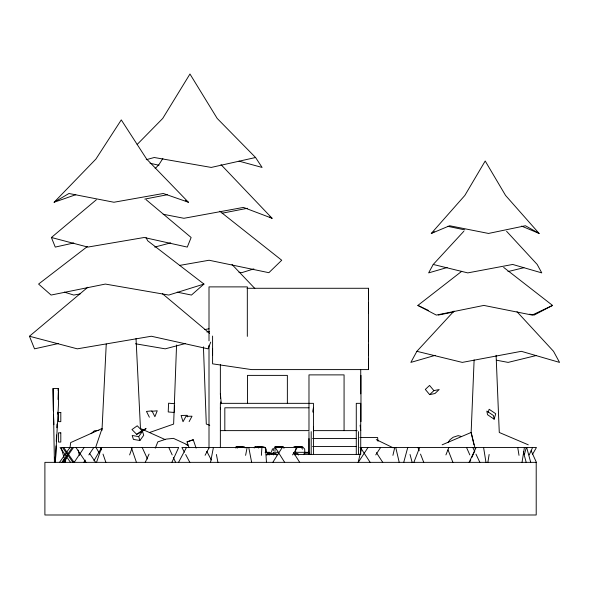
<?xml version="1.0" encoding="UTF-8"?>
<svg xmlns="http://www.w3.org/2000/svg" width="589" height="589" viewBox="0 0 589 589"><rect width="100%" height="100%" fill="white"/><g stroke="black" fill="none" stroke-linecap="round" stroke-linejoin="round"><path stroke-width="0.88" d="M55.167 456.836L55.388 462.35L58.473 404.466L58.473 388.512L53.062 388.512L54.416 462.35M212.592 355.447L212.592 348.371M212.592 336.054L212.592 363.84L251.569 369.597L368.508 369.597L368.508 359.054M308.982 452.661L308.982 438.562M313.436 431.59L313.436 403.34L220.367 403.34L220.367 447.714M368.508 355.447L368.508 330.746M368.508 312.98L368.508 288.279L247.041 288.279M279.65 447.544L279.65 446.874M273.591 454.929L273.635 452.315L278.678 452.315M274.989 451.233L275.063 448.789L276.3 446.631M304.351 454.06L304.403 452.315L295.229 452.315L294.861 454.929M176.56 345.007L173.63 424.073L149.584 432.503M174.609 405.88L174.359 412.005L173.792 412.433L168.226 411.947L168.587 403.2L174.153 403.686L174.719 403.259M474.123 359.879L471.141 432.473L473.983 444.813M55.388 462.35L56.073 445.947M56.264 441.382L56.529 435.006M56.838 427.71L56.986 424.065M57.405 414.038L57.486 412.212M58.016 399.452L58.473 388.512L57.906 390.19M101.985 430.331L106.248 344.035M273.112 453.95L273.193 452.323M273.274 450.688L273.355 449.061L275.306 446.904L283.206 446.904L284.185 447.979M261.376 455.349L261.914 447.478M313.053 412.359L313.436 407.794L313.031 411.446M258.578 448.067L258.711 446.631L254.927 446.631M69.973 447.986L70.673 442.589L102.074 428.498L95.587 447.596M487.876 462.35L489.135 454.472M522.031 462.35L524.416 447.478M267.163 454.929L267.627 452.315M210.531 462.35L213.409 447.478M245.606 455.349L247.13 447.478M358.2 462.35L361.675 447.478M392.915 455.349L394.755 447.478M403.737 462.35L407.757 447.478M524.416 454.472L526.316 447.478M65.055 462.35L67.315 454.472M488.215 412.374L489.135 409.267L495.739 413.736L494.127 419.169L487.523 414.7L486.838 411.063L493.449 415.532L494.127 419.169M271.514 451.734L272.501 448.789M96.522 462.35L101.647 447.478M129.646 454.914L132.208 447.478M237.153 448.207L237.757 446.631L235.931 446.631M413.868 462.35L419.67 447.478M445.925 454.914L448.825 447.478M210.729 342.121L208.027 348.835L151.336 336.238L77.314 348.835L29.45 336.238L87.813 287.233M155.253 448.192L157.837 441.868L166.12 439.114L173.475 438.363L187.81 444.967L186.153 444.592M470.059 461.526L470.795 459.869M471.892 457.395L474.454 451.608M529.224 454.914L532.603 447.478M145.284 462.35L149.061 454.09M171.885 462.35L178.681 447.478L61.138 447.478L65.401 462.35M469.102 462.35L476.133 447.478M178.541 462.35L186.463 447.478M205.082 455.304L209.25 447.478M189.128 421.591L192.029 416.202L185.94 416.335L183.039 421.724L181.088 415.466L187.184 415.333L187.67 416.894M463.845 231.263L433.224 264.454L428.637 272.891L447.139 267.524M454.038 311.044L416.887 351.316L410.864 362.397L435.183 355.344M532.434 454.524L536.439 447.478L359.872 447.478M93.945 460.782L101.691 447.478M303.607 454.671L304.513 453.125L309.836 453.125M272.825 462.35L282.241 447.478M292.549 454.914L297.261 447.478L275.262 447.478L284.678 462.35M162.881 158.434L158.942 164.611L155.157 168.587M358.281 462.35L368.007 447.478M375.745 454.914L380.604 447.478M266.684 455.061L267.973 453.125L270.756 453.125M74.17 462.35L84.19 447.478M83.815 462.35L85.317 460.119M88.821 454.914L93.828 447.478M448.03 442.56L450.003 439.703L453.162 437.259L458.132 435.639L461.408 436.478M259.005 447.544L259.469 446.874M59.533 462.35L69.951 447.478M61.941 462.35L72.359 447.478M62.154 462.35L64.238 459.376M63.119 462.35L73.537 447.478M138.687 436.596L142.494 431.369L143.723 435.286L139.91 440.506L133.416 439.401L132.186 435.485L138.687 436.596L139.91 440.506M235.718 447.979L236.653 446.904L244.192 446.904L245.127 447.979M539.134 233.45L525.417 225.749L488.509 233.45L449.643 225.749L431.273 233.45L464.839 195.452L485.203 161.003L505.568 195.452L539.134 233.45L521.604 226.102M54.129 202.248L95.919 159.052L121.275 119.891L146.632 159.052L188.421 202.248L163.293 193.494L113.935 202.248L68.95 193.494L54.129 202.248L75.79 194.701M137.149 144.482L162.733 118.433L189.96 74.008L217.194 118.433L255.567 157.506L262.083 167.431L239.001 161.136M254.19 447.979L255.265 446.904M429.661 394.63L433.902 390.632L439.195 389.528L434.954 393.526L429.661 394.63L425.324 389.425L429.565 385.434L433.902 390.632M91.133 433.681L94.38 430.78L98.908 430.441M146.043 237.625L147.78 240.849L203.956 284.067L191.462 295.052L177.23 292.166M73.75 242.977L55.263 247.085L51.405 237.5L96.346 199.759M503.669 267.399L552.548 305.419L532.169 315.078L483.849 305.419L436.309 315.078L417.866 305.419L461.71 271.315M87.57 246.386L38.587 284.067L51.088 295.052L105.35 284.067L168.793 295.052L203.956 284.067M136.677 434.329L141.927 430.559L146.101 428.571L140.845 432.341L136.677 434.329L131.98 429.565L137.23 425.795L141.927 430.559M431.273 233.45L434.321 231.735M552.548 305.419L534.105 315.078L529.621 314.173M276.815 447.242L278.295 446.572L281.601 447.242M238.022 447.242L239.59 446.572L242.823 447.242M442.148 444.813L471.141 432.473L475.065 448.295M296.304 447.242L297.997 446.572L301.06 447.242M258.299 447.022L259.513 446.572L262.053 447.242M189.04 447.684L187.059 441.875L193.236 439.689L196.115 448.133M187.059 441.875L193.28 439.836M253.852 268.901L241.667 272.692L238.972 272.221M146.256 159.685L154.244 157.506L211.23 167.431L255.567 157.506M154.723 247.085L170.714 242.874M185.623 343.475L165.237 348.835L135.448 343.77M507.954 271.588L523.901 267.7M536.608 355.439L508.116 362.397L496.49 360.21M58.436 343.52L34.523 348.835L29.45 336.238M438.245 315.078L453.456 312.037M144.806 199.097L167.305 194.723M222.149 213.203L247.402 208.292M206.857 331.968L209.544 331.445M204.501 329.604L208.999 328.78M179.498 265.44L209.08 260.242L268.878 272.692L281.719 260.242L219.763 211.215M80.104 293.948L73.758 295.052L64.319 292.107M151.726 411.313L157.234 410.791L154.885 416.695L151.969 410.879L146.462 411.402L149.378 417.218M258.137 447.338L259.602 447.287M278.884 447.338L281.343 447.265M308.982 407.794L224.821 407.794L224.821 430.625M220.367 430.625L308.982 430.625L308.982 374.884L344.072 374.884L344.072 430.625M313.341 430.625L357.089 430.625M359.894 437.561L377.623 437.561L378.02 441.271M312.612 438.562L356.235 438.562M312.612 446.491L356.198 446.491M274.908 446.631L276.94 446.631M293.933 446.631L296.495 446.631L295.612 449.782L295.678 453.044M257.165 446.904L264.019 446.904L266.162 449.061L266.338 452.323M295.207 446.904L302.665 446.904L304.675 449.061L304.881 453.132M242.609 447.139L244.347 447.139M260.029 447.139L263.04 447.139M281.144 447.139L283.287 447.139M300.191 447.139L302.636 447.139M265.102 452.315L269.836 452.315M304.52 452.315L309.137 452.315M293.491 453.501L297.894 453.501L298.395 455.054M266.257 454.421L277.949 454.421M294.058 454.421L359.842 454.421M163.182 214.256L183.93 218.291L243.426 207.416L272.111 218.291L220.985 164.611M447.699 226.316L464.802 229.879M150.077 163.263L158.942 165.244M260.22 447.044L261.715 447.375M277.934 446.771L276.329 446.403L276.499 447.022M433.224 264.454L467.776 272.891L512.695 264.454L541.77 272.891L537.19 264.454L506.569 231.263M416.887 351.316L462.291 362.397L521.339 351.316L559.55 362.397L553.527 351.316L516.995 311.714M239.73 446.955L237.544 446.403L237.868 447.022M186.271 444.57L187.81 444.967M51.405 237.5L87.827 247.085L144.143 237.5L187.28 247.085L191.138 237.5L146.197 199.759M300.103 447.316L298.476 446.874L298.52 447.544M297.622 446.955L295.847 446.403L296.444 447.022M241.704 447.316L240.327 446.874L240.651 447.544M209.736 425.273L206.297 424.073L203.433 346.847M528.267 444.813L499.273 432.473L496.1 355.285M165.266 439.622L140.469 428.498L136.03 338.52M417.866 305.419L428.461 310.447M376.261 439.608L393.253 447.854M269.688 216.98L272.111 218.291M185.299 200.407L188.421 202.248M162.468 293.727L209.581 333.286M232 264.49L254.823 288.455M282.816 446.904L283.707 447.979M63.671 447.478L74.089 462.35M62.493 447.478L72.903 462.35M60.085 447.478L70.496 462.35M89.594 453.427L95.602 462.35M75.944 447.478L85.965 462.35M376.423 452.683L382.747 462.35M360.424 447.478L370.15 462.35M293.572 452.683L299.698 462.35M301.266 447.139L302.547 449.193M96.007 447.478L99.202 452.956M206.776 451.388L211.363 460.002M184.401 452.175L181.905 447.478L265.462 447.478L266.478 462.35M185.653 454.524L189.827 462.35M268.923 452.315L269.652 453.707M472.82 447.478L474.771 451.608M475.941 454.09L479.851 462.35M168.8 447.478L172.202 454.914M173.335 457.395L175.596 462.35M142.207 447.478L147.493 459.045M531.153 450.784L536.41 462.35L44.897 462.35L44.897 514.992L536.204 514.992L536.204 462.35M276.646 455.054L275.939 453.501L268.444 453.501L269.151 455.054M466.532 447.478L469.823 454.914M448.067 449.952L452.897 462.35M417.947 447.478L419.235 450.784M420.524 454.09L423.741 462.35M131.303 447.478L136.427 462.35M100.741 447.478L101.595 449.952M103.016 454.09L105.865 462.35M526.684 447.478L530.711 462.35M523.349 451.851L526.191 462.35M410.025 454.472L412.153 462.35M395.742 447.478L399.217 462.35M78.19 450.099L79.368 455.349M248.757 447.478L251.643 462.35M216.391 454.472L217.923 462.35M517.738 447.478L519.005 455.349M483.584 447.478L485.969 462.35M271.043 452.315L271.308 454.067M360.129 425.148L360.733 430.625M220.367 407.794L220.566 409.62M220.367 364.436L220.367 393.857L221.287 403.723M220.367 393.857L220.573 398.341M220.735 401.926L220.816 403.723M53.319 410.894L53.062 388.512M53.474 414.575L53.879 424.676M64.576 458.853L64.591 462.35M368.508 288.279L368.508 298.829M368.508 302.437L368.508 341.289M368.508 344.896L368.508 369.597M360.976 375.384L360.976 421.628M360.733 369.951L360.733 393.857M360.733 454.421L360.733 403.34L356.279 403.34L356.279 454.421M358.51 431.627L358.51 454.421M313.436 427.128L313.436 454.421M311.206 431.627L311.206 454.421M308.982 431.59L308.982 454.421M287.366 403.494L287.366 375.384L247.461 375.384L247.461 403.494M247.321 336.378L247.321 286.887L209.007 286.887L209.007 340.876M209.007 345.375L209.007 447.957M60.8 412.455L58.473 412.455L58.473 421.65L60.8 421.65L60.8 412.455M60.8 432.849L58.473 432.849L58.473 442.052L60.8 442.052L60.8 432.849"/></g></svg>
